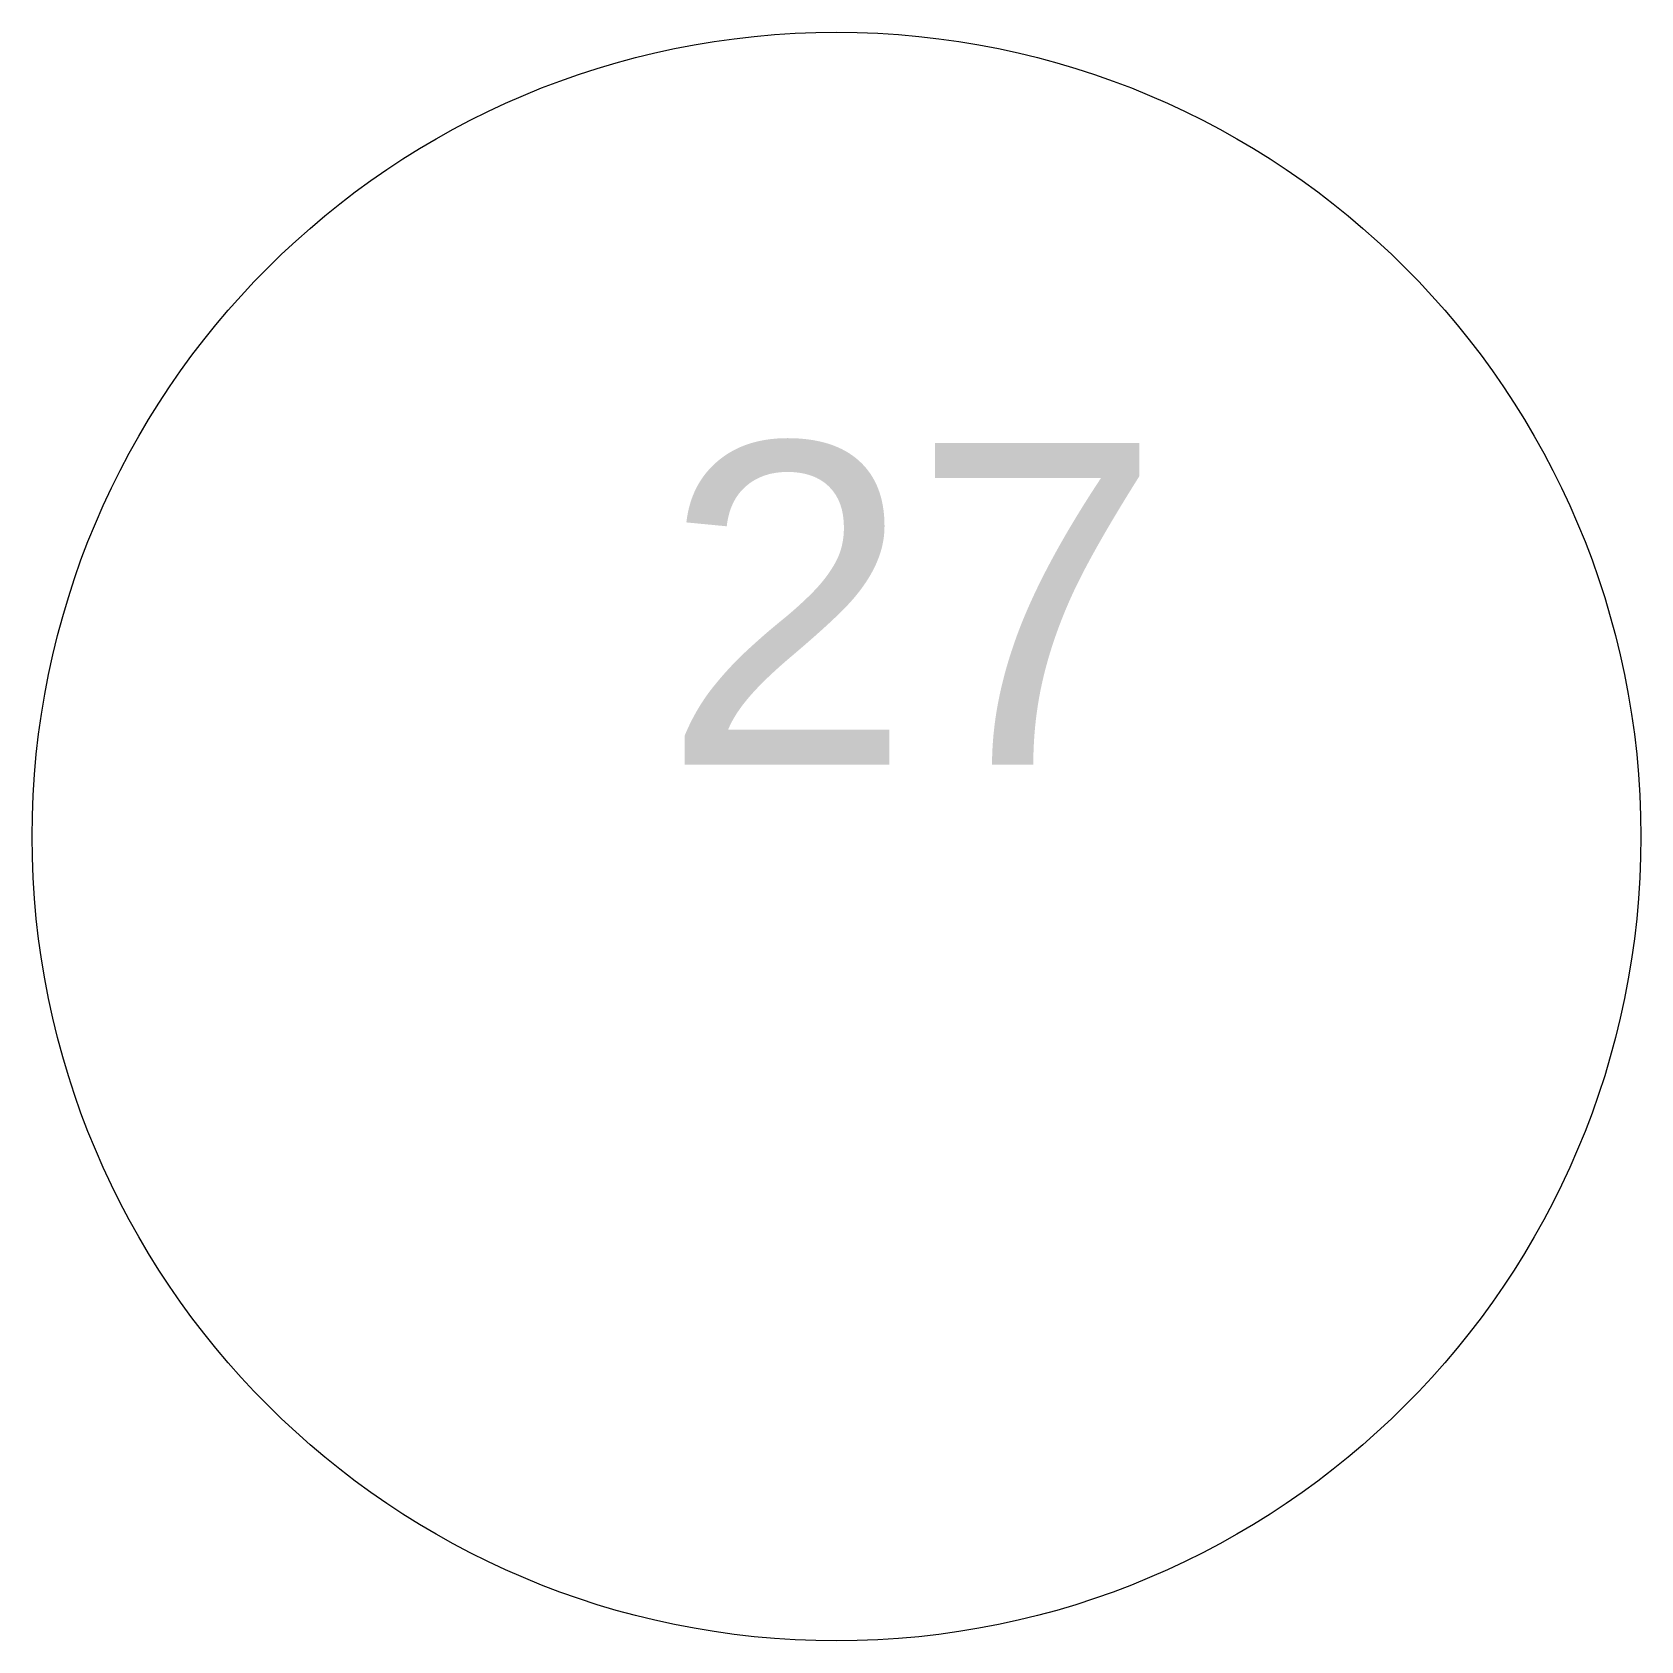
# Model space of a CAD drawing. Header units: inches. Extents: x 91.7 to 106.7, y 182.9 to 197.9.
import ezdxf

# ---------------------------------------------------------------- set-up
doc = ezdxf.new("R2010")
doc.units = ezdxf.units.IN
doc.header["$MEASUREMENT"] = 0
doc.layers.get('0').update_dxf_attribs({"lineweight": 9})
doc.layers.add('E102-2nd-floor-electrical', color=7, linetype='Continuous', lineweight=9)
doc.layers.get('0').off()
doc.styles.add('Reg', font='Arial.ttf', dxfattribs={"height": 3})

# ---------------------------------------------------------------- blocks, each defined once
blk = doc.blocks.new('*U1')
blk.add_circle((438.121, 307.763), 7.5)
at = {"style": 'Reg'}
blk.add_attdef('ID', (436.494, 308.433), '', height=3, dxfattribs=at)

msp = doc.modelspace()

# ---------------------------------------------------------------- block references
at = {"layer": 'E102-2nd-floor-electrical'}
msp.add_blockref('*U1', (-338.956, -117.361), dxfattribs=at).add_auto_attribs({'ID': '27'})

doc.saveas('drawing.dxf')
